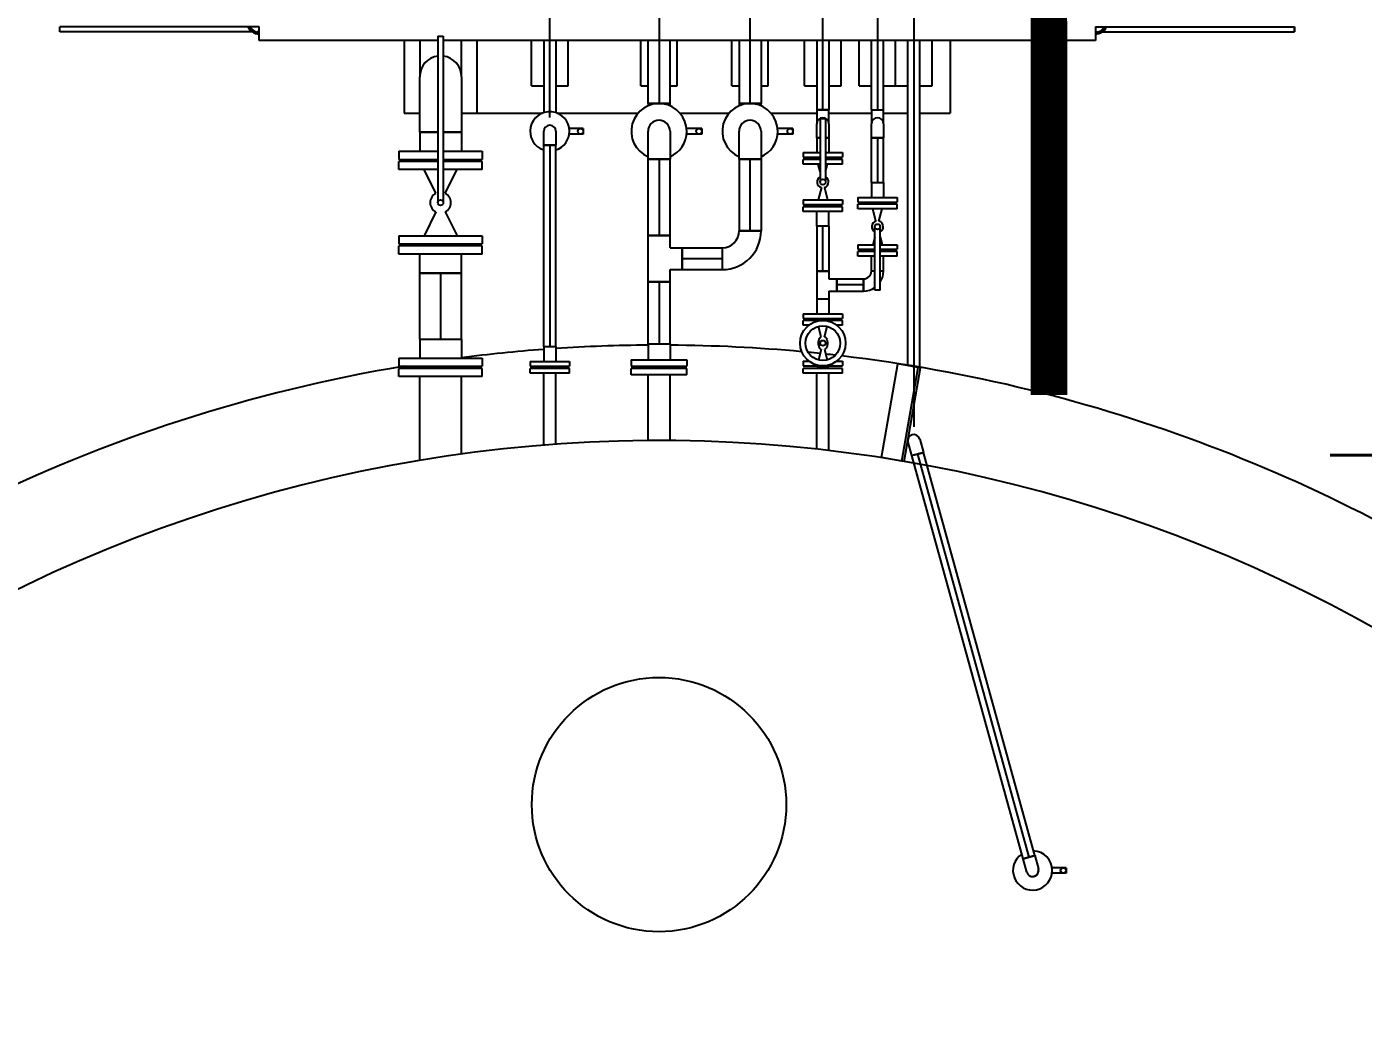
# Model space of a CAD drawing. Header units: inches. Extents: x 517790 to 538444, y 301815 to 302461.
# Drawn here: x 517834.051 to 517837.844, y 302301.577 to 302304.376 of the extents above; entities that cross this region are included whole.
import ezdxf
from ezdxf.enums import TextEntityAlignment as Align

# ---------------------------------------------------------------- set-up
doc = ezdxf.new("R2010")
doc.units = ezdxf.units.IN
doc.header["$MEASUREMENT"] = 0
for name, color, linetype in [('电气-接地设计-接地线', 3, '接地线'), ('硅胶总平面底图 工艺装置区', 253, 'Continuous'), ('硅胶总平面底图0804', 253, 'Continuous')]:
    doc.layers.add(name, color=color, linetype=linetype)
doc.styles.add('EESLTYPE', font='TXT.shx')
doc.styles.add('HZTXT', font='simplexs.shx', dxfattribs={"width": 0.7, "bigfont": 'hztxt.shx'})
doc.linetypes.add('接地线', pattern='A,500,["/",EESLTYPE,S=200,R=0,X=0,Y=-100],-200,60,-200', length=960)

msp = doc.modelspace()

# ---------------------------------------------------------------- linework, layer by layer
at = {"layer": '电气-接地设计-接地线', "color": 1, "linetype": '接地线', "ltscale": 0.005, "const_width": 0.1033}
msp.add_lwpolyline([(517836.9519, 302309.2702), (517836.9524, 302303.3303)], dxfattribs=at)
at = {"layer": '硅胶总平面底图 工艺装置区', "color": 9, "linetype": 'Continuous', "lineweight": -3}
for p, q in [((517835.5356, 302304.337), (517835.5356, 302304.4436)), ((517835.8456, 302304.4436), (517835.8456, 302304.337)), ((517836.1039, 302304.337), (517836.1039, 302304.4436)), ((517836.3106, 302304.337), (517836.3106, 302304.4436)), ((517836.4656, 302304.4436), (517836.4656, 302304.337)), ((517836.5689, 302304.4436), (517836.5689, 302304.337)), ((517834.1452, 302304.3608), (517834.1452, 302304.3757)), ((517834.1452, 302304.3608), (517834.1452, 302304.3757)), ((517834.7106, 302304.3757), (517834.1452, 302304.3757)), ((517834.6914, 302304.3608), (517834.1452, 302304.3608)), ((517834.7106, 302304.3608), (517834.7051, 302304.3608)), ((517834.7106, 302304.337), (517834.7106, 302304.3757)), ((517835.2178, 302304.3485), (517835.2256, 302304.3485)), ((517835.2178, 302304.3485), (517835.2178, 302303.8761)), ((517835.2256, 302304.3485), (517835.2333, 302304.3485)), ((517835.2333, 302304.3485), (517835.2333, 302303.8761)), ((517837.084, 302304.3757), (517837.084, 302304.337)), ((517837.084, 302304.3757), (517837.6494, 302304.3757)), ((517837.084, 302304.3608), (517837.0894, 302304.3608)), ((517837.1031, 302304.3608), (517837.6494, 302304.3608)), ((517837.6494, 302304.3757), (517837.6494, 302304.3608)), ((517837.6494, 302304.3608), (517837.6494, 302304.3757)), ((517835.2178, 302304.337), (517834.7106, 302304.337)), ((517835.1223, 302304.337), (517835.1223, 302304.1304)), ((517835.1665, 302304.337), (517835.1665, 302304.2337)), ((517837.084, 302304.337), (517835.2333, 302304.337)), ((517835.2847, 302304.2337), (517835.2847, 302304.337)), ((517835.3289, 302304.337), (517835.3289, 302304.1304)), ((517835.4839, 302304.2079), (517835.4839, 302304.337)), ((517835.5183, 302304.337), (517835.5183, 302304.1317)), ((517835.5356, 302304.1345), (517835.5356, 302304.337)), ((517835.5528, 302304.337), (517835.5528, 302304.1317)), ((517835.5873, 302304.2079), (517835.5873, 302304.337)), ((517835.7939, 302304.2079), (517835.7939, 302304.337)), ((517835.8144, 302304.1574), (517835.8144, 302304.337)), ((517835.8456, 302304.337), (517835.8456, 302304.1574)), ((517835.8768, 302304.1574), (517835.8768, 302304.337)), ((517835.8973, 302304.2079), (517835.8973, 302304.337)), ((517836.0523, 302304.2079), (517836.0523, 302304.337)), ((517836.0728, 302304.337), (517836.0728, 302304.1574)), ((517836.1039, 302304.1574), (517836.1039, 302304.337)), ((517836.1351, 302304.337), (517836.1351, 302304.1574)), ((517836.1556, 302304.2079), (517836.1556, 302304.337)), ((517836.2589, 302304.2079), (517836.2589, 302304.337)), ((517836.2933, 302304.337), (517836.2933, 302304.1393)), ((517836.3106, 302304.1393), (517836.3106, 302304.337)), ((517836.3278, 302304.337), (517836.3278, 302304.1393)), ((517836.3622, 302304.2079), (517836.3622, 302304.337)), ((517836.4139, 302304.2079), (517836.4139, 302304.337)), ((517836.4483, 302304.1393), (517836.4483, 302304.337)), ((517836.4656, 302304.337), (517836.4656, 302304.1393)), ((517836.4828, 302304.1393), (517836.4828, 302304.337)), ((517836.5172, 302304.2079), (517836.5172, 302304.337)), ((517836.5172, 302304.2079), (517836.5172, 302304.337)), ((517836.5517, 302303.4147), (517836.5517, 302304.337)), ((517836.5689, 302304.337), (517836.5689, 302303.4118)), ((517836.5862, 302303.4089), (517836.5862, 302304.337)), ((517836.6206, 302304.2079), (517836.6206, 302304.337)), ((517836.6722, 302304.337), (517836.6722, 302304.1304)), ((517836.6722, 302304.337), (517836.6722, 302304.1304)), ((517835.1665, 302304.0762), (517835.1665, 302304.2337)), ((517835.2847, 302304.2337), (517835.2847, 302304.0762)), ((517835.4839, 302304.2079), (517835.5183, 302304.2079)), ((517835.5528, 302304.2079), (517835.5873, 302304.2079)), ((517835.7939, 302304.2079), (517835.8144, 302304.2079)), ((517835.8768, 302304.2079), (517835.8973, 302304.2079)), ((517836.0523, 302304.2079), (517836.0728, 302304.2079)), ((517836.1351, 302304.2079), (517836.1556, 302304.2079)), ((517836.2589, 302304.2079), (517836.2933, 302304.2079)), ((517836.3278, 302304.2079), (517836.3622, 302304.2079)), ((517836.4139, 302304.2079), (517836.4483, 302304.2079)), ((517836.4828, 302304.2079), (517836.5172, 302304.2079)), ((517836.5172, 302304.2079), (517836.5517, 302304.2079)), ((517836.5862, 302304.2079), (517836.6206, 302304.2079)), ((517835.8144, 302304.1574), (517835.8768, 302304.1574)), ((517835.8456, 302304.1574), (517835.8144, 302304.1574)), ((517835.8144, 302304.1574), (517835.8144, 302304.151)), ((517835.8768, 302304.1574), (517835.8456, 302304.1574)), ((517835.8768, 302304.151), (517835.8768, 302304.1574)), ((517836.0728, 302304.1574), (517836.1039, 302304.1574)), ((517836.0728, 302304.1574), (517836.0728, 302304.151)), ((517836.1351, 302304.1574), (517836.0728, 302304.1574)), ((517836.1039, 302304.1574), (517836.1351, 302304.1574)), ((517836.1351, 302304.151), (517836.1351, 302304.1574)), ((517835.1223, 302304.1304), (517835.1665, 302304.1304)), ((517835.2847, 302304.1304), (517835.3289, 302304.1304)), ((517835.3289, 302304.1304), (517835.5146, 302304.1304)), ((517835.3289, 302304.1304), (517835.5146, 302304.1304)), ((517835.5356, 302304.1181), (517835.5356, 302304.1345)), ((517835.5566, 302304.1304), (517835.7862, 302304.1304)), ((517835.5566, 302304.1304), (517835.7862, 302304.1304)), ((517835.905, 302304.1304), (517836.0445, 302304.1304)), ((517835.905, 302304.1304), (517836.0445, 302304.1304)), ((517836.1633, 302304.1304), (517836.2933, 302304.1304)), ((517836.1633, 302304.1304), (517836.2933, 302304.1304)), ((517836.3106, 302304.1393), (517836.2933, 302304.1393)), ((517836.2933, 302304.1393), (517836.3106, 302304.1393)), ((517836.2933, 302304.1393), (517836.2933, 302304.1)), ((517836.3278, 302304.1393), (517836.3106, 302304.1393)), ((517836.3106, 302304.1393), (517836.3278, 302304.1393)), ((517836.3278, 302304.1), (517836.3278, 302304.1393)), ((517836.3278, 302304.1304), (517836.4483, 302304.1304)), ((517836.3278, 302304.1304), (517836.4483, 302304.1304)), ((517836.4483, 302304.1393), (517836.4656, 302304.1393)), ((517836.4483, 302304.1393), (517836.4483, 302304.1)), ((517836.4483, 302304.1393), (517836.4656, 302304.1393)), ((517836.4656, 302304.1393), (517836.4828, 302304.1393)), ((517836.4656, 302304.1393), (517836.4828, 302304.1393)), ((517836.4828, 302304.1), (517836.4828, 302304.1393)), ((517836.4828, 302304.1304), (517836.5517, 302304.1304)), ((517836.4828, 302304.1304), (517836.5517, 302304.1304)), ((517836.5862, 302304.1304), (517836.6722, 302304.1304)), ((517836.5862, 302304.1304), (517836.6722, 302304.1304)), ((517835.6307, 302304.0864), (517835.5908, 302304.0864)), ((517835.6307, 302304.0864), (517835.6307, 302304.0787)), ((517835.967, 302304.0864), (517835.9239, 302304.0864)), ((517835.967, 302304.0864), (517835.967, 302304.0787)), ((517836.2253, 302304.0864), (517836.1823, 302304.0864)), ((517836.2253, 302304.0864), (517836.2253, 302304.0787)), ((517836.2933, 302304.0606), (517836.2933, 302304.1)), ((517836.3028, 302304.1152), (517836.3106, 302304.1152)), ((517836.3028, 302304.1152), (517836.3028, 302303.9348)), ((517836.3106, 302304.1152), (517836.3183, 302304.1152)), ((517836.3183, 302304.1152), (517836.3183, 302303.9348)), ((517836.3278, 302304.1), (517836.3278, 302304.0606)), ((517836.4483, 302304.0606), (517836.4483, 302304.1)), ((517836.4828, 302304.1), (517836.4828, 302304.0606)), ((517835.1665, 302304.0762), (517835.2178, 302304.0762)), ((517835.1665, 302304.0762), (517835.1665, 302304.0221)), ((517835.2178, 302304.0762), (517835.1665, 302304.0762)), ((517835.2333, 302304.0762), (517835.2847, 302304.0762)), ((517835.2847, 302304.0762), (517835.2333, 302304.0762)), ((517835.2847, 302304.0762), (517835.2847, 302304.0221)), ((517835.5183, 302304.0393), (517835.5183, 302304.0787)), ((517835.5528, 302304.0787), (517835.5528, 302304.0393)), ((517835.6307, 302304.0709), (517835.5908, 302304.0709)), ((517835.6307, 302304.0787), (517835.6307, 302304.0709)), ((517835.8144, 302304), (517835.8144, 302304.0787)), ((517835.8768, 302304.0787), (517835.8768, 302304)), ((517835.967, 302304.0709), (517835.9239, 302304.0709)), ((517835.967, 302304.0787), (517835.967, 302304.0709)), ((517836.0728, 302304), (517836.0728, 302304.0787)), ((517836.1351, 302304.0787), (517836.1351, 302304)), ((517836.2253, 302304.0709), (517836.1823, 302304.0709)), ((517836.2253, 302304.0787), (517836.2253, 302304.0709)), ((517836.2933, 302304.0606), (517836.3028, 302304.0606)), ((517836.2933, 302304.0606), (517836.2933, 302304.0182)), ((517836.3028, 302304.0606), (517836.2933, 302304.0606)), ((517836.3183, 302304.0606), (517836.3278, 302304.0606)), ((517836.3278, 302304.0606), (517836.3183, 302304.0606)), ((517836.3278, 302304.0606), (517836.3278, 302304.0182)), ((517836.4828, 302304.0606), (517836.4483, 302304.0606)), ((517836.4483, 302304.0606), (517836.4656, 302304.0606)), ((517836.4483, 302303.9336), (517836.4483, 302304.0606)), ((517836.4656, 302304.0606), (517836.4656, 302303.9336)), ((517836.4656, 302304.0606), (517836.4828, 302304.0606)), ((517836.4828, 302303.9336), (517836.4828, 302304.0606)), ((517835.1075, 302304.0221), (517835.2178, 302304.0221)), ((517835.1075, 302304.0221), (517835.1075, 302303.9991)), ((517835.2333, 302304.0221), (517835.3437, 302304.0221)), ((517835.3437, 302304.0221), (517835.3437, 302303.9991)), ((517835.5528, 302304.0393), (517835.5183, 302304.0393)), ((517835.5183, 302304.0393), (517835.5528, 302304.0393)), ((517835.5183, 302303.4673), (517835.5183, 302304.0393)), ((517835.5356, 302304.0393), (517835.5356, 302303.4673)), ((517835.5528, 302303.4673), (517835.5528, 302304.0393)), ((517836.2548, 302304.0182), (517836.3028, 302304.0182)), ((517836.2548, 302304.0182), (517836.2548, 302304.005)), ((517836.2548, 302304.005), (517836.3028, 302304.005)), ((517836.3183, 302304.0182), (517836.3664, 302304.0182)), ((517836.3183, 302304.005), (517836.3664, 302304.005)), ((517836.3664, 302304.0182), (517836.3664, 302304.005)), ((517835.1075, 302303.9991), (517835.2178, 302303.9991)), ((517835.2178, 302303.9929), (517835.1075, 302303.9929)), ((517835.1075, 302303.9699), (517835.1075, 302303.9929)), ((517835.2178, 302303.9699), (517835.1075, 302303.9699)), ((517835.2178, 302303.9945), (517835.1665, 302303.9945)), ((517835.1673, 302303.9929), (517835.1665, 302303.9945)), ((517835.2124, 302303.9026), (517835.1788, 302303.9699)), ((517835.2333, 302303.9991), (517835.3437, 302303.9991)), ((517835.2847, 302303.9945), (517835.2333, 302303.9945)), ((517835.3437, 302303.9929), (517835.2333, 302303.9929)), ((517835.3437, 302303.9699), (517835.2333, 302303.9699)), ((517835.2388, 302303.9026), (517835.2724, 302303.9699)), ((517835.2839, 302303.9929), (517835.2847, 302303.9945)), ((517835.3437, 302303.9699), (517835.3437, 302303.9929)), ((517835.8144, 302304), (517835.8768, 302304)), ((517835.8144, 302303.7827), (517835.8144, 302304)), ((517835.8768, 302304), (517835.8144, 302304)), ((517835.8456, 302304), (517835.8456, 302303.7827)), ((517835.8768, 302303.7827), (517835.8768, 302304)), ((517836.1351, 302304), (517836.0728, 302304)), ((517836.0728, 302304), (517836.0728, 302303.7958)), ((517836.0728, 302304), (517836.1351, 302304)), ((517836.1039, 302303.7958), (517836.1039, 302304)), ((517836.1351, 302304), (517836.1351, 302303.7958)), ((517836.3028, 302303.9988), (517836.2548, 302303.9988)), ((517836.2548, 302303.9856), (517836.2548, 302303.9988)), ((517836.3028, 302303.9856), (517836.2548, 302303.9856)), ((517836.3028, 302304.0004), (517836.2933, 302304.0004)), ((517836.2937, 302303.9988), (517836.2933, 302304.0004)), ((517836.3028, 302303.9642), (517836.2972, 302303.9856)), ((517836.3278, 302304.0004), (517836.3183, 302304.0004)), ((517836.3664, 302303.9988), (517836.3183, 302303.9988)), ((517836.3664, 302303.9856), (517836.3183, 302303.9856)), ((517836.3183, 302303.9642), (517836.324, 302303.9856)), ((517836.3274, 302303.9988), (517836.3278, 302304.0004)), ((517836.3664, 302303.9856), (517836.3664, 302303.9988)), ((517836.4483, 302303.9336), (517836.4656, 302303.9336)), ((517836.4483, 302303.9336), (517836.4483, 302303.8911)), ((517836.4483, 302303.9336), (517836.4656, 302303.9336)), ((517836.4656, 302303.9336), (517836.4828, 302303.9336)), ((517836.4656, 302303.9336), (517836.4828, 302303.9336)), ((517836.4828, 302303.9336), (517836.4828, 302303.8911)), ((517836.3064, 302303.9189), (517836.2972, 302303.8839)), ((517836.3148, 302303.9189), (517836.324, 302303.8839)), ((517836.4098, 302303.8911), (517836.4656, 302303.8911)), ((517836.4098, 302303.8911), (517836.4098, 302303.8779)), ((517836.4656, 302303.8911), (517836.5214, 302303.8911)), ((517836.5214, 302303.8911), (517836.5214, 302303.8779)), ((517836.2548, 302303.8839), (517836.3106, 302303.8839)), ((517836.2548, 302303.8839), (517836.2548, 302303.8707)), ((517836.2548, 302303.8707), (517836.3106, 302303.8707)), ((517836.3106, 302303.8645), (517836.2548, 302303.8645)), ((517836.2548, 302303.8514), (517836.2548, 302303.8645)), ((517836.3106, 302303.8514), (517836.2548, 302303.8514)), ((517836.2937, 302303.8707), (517836.2933, 302303.8691)), ((517836.2933, 302303.8691), (517836.3278, 302303.8691)), ((517836.2933, 302303.8089), (517836.2933, 302303.8514)), ((517836.3106, 302303.8839), (517836.3664, 302303.8839)), ((517836.3106, 302303.8707), (517836.3664, 302303.8707)), ((517836.3664, 302303.8645), (517836.3106, 302303.8645)), ((517836.3664, 302303.8514), (517836.3106, 302303.8514)), ((517836.3274, 302303.8707), (517836.3278, 302303.8691)), ((517836.3278, 302303.8089), (517836.3278, 302303.8514)), ((517836.3664, 302303.8839), (517836.3664, 302303.8707)), ((517836.3664, 302303.8514), (517836.3664, 302303.8645)), ((517836.4098, 302303.8779), (517836.4656, 302303.8779)), ((517836.4656, 302303.8717), (517836.4098, 302303.8717)), ((517836.4098, 302303.8586), (517836.4098, 302303.8717)), ((517836.4656, 302303.8586), (517836.4098, 302303.8586)), ((517836.4828, 302303.8733), (517836.4483, 302303.8733)), ((517836.4487, 302303.8717), (517836.4483, 302303.8733)), ((517836.4614, 302303.8236), (517836.4522, 302303.8586)), ((517836.4656, 302303.8779), (517836.5214, 302303.8779)), ((517836.5214, 302303.8717), (517836.4656, 302303.8717)), ((517836.5214, 302303.8586), (517836.4656, 302303.8586)), ((517836.4698, 302303.8236), (517836.479, 302303.8586)), ((517836.4824, 302303.8717), (517836.4828, 302303.8733)), ((517836.5214, 302303.8586), (517836.5214, 302303.8717)), ((517835.2124, 302303.8496), (517835.1788, 302303.7823)), ((517835.2388, 302303.8496), (517835.2724, 302303.7823)), ((517835.1075, 302303.7823), (517835.2256, 302303.7823)), ((517835.1075, 302303.7823), (517835.1075, 302303.7593)), ((517835.2256, 302303.7823), (517835.3437, 302303.7823)), ((517835.3437, 302303.7823), (517835.3437, 302303.7593)), ((517835.8144, 302303.7827), (517835.8768, 302303.7827)), ((517835.8768, 302303.7826), (517835.8144, 302303.7826)), ((517835.8144, 302303.6514), (517835.8144, 302303.7826)), ((517835.8768, 302303.7482), (517835.8768, 302303.7826)), ((517836.0728, 302303.7958), (517836.1351, 302303.7958)), ((517836.1351, 302303.7958), (517836.0728, 302303.7958)), ((517836.3106, 302303.8089), (517836.2933, 302303.8089)), ((517836.3106, 302303.8089), (517836.2933, 302303.8089)), ((517836.2933, 302303.8089), (517836.2933, 302303.6818)), ((517836.3278, 302303.8089), (517836.3106, 302303.8089)), ((517836.3106, 302303.6818), (517836.3106, 302303.8089)), ((517836.3278, 302303.8089), (517836.3106, 302303.8089)), ((517836.3278, 302303.8089), (517836.3278, 302303.6818)), ((517836.4578, 302303.7782), (517836.4522, 302303.7568)), ((517836.4578, 302303.6273), (517836.4578, 302303.8077)), ((517836.4733, 302303.6273), (517836.4733, 302303.8077)), ((517836.4733, 302303.7782), (517836.479, 302303.7568)), ((517835.1075, 302303.7593), (517835.2256, 302303.7593)), ((517835.2256, 302303.7531), (517835.1075, 302303.7531)), ((517835.1075, 302303.7301), (517835.1075, 302303.7531)), ((517835.1673, 302303.7593), (517835.1665, 302303.7577)), ((517835.1665, 302303.7577), (517835.2256, 302303.7577)), ((517835.2256, 302303.7593), (517835.3437, 302303.7593)), ((517835.2256, 302303.7577), (517835.2847, 302303.7577)), ((517835.3437, 302303.7531), (517835.2256, 302303.7531)), ((517835.2839, 302303.7593), (517835.2847, 302303.7577)), ((517835.3437, 302303.7301), (517835.3437, 302303.7531)), ((517835.8768, 302303.7482), (517835.9112, 302303.7482)), ((517835.9112, 302303.6859), (517835.9112, 302303.7482)), ((517835.9112, 302303.7482), (517835.9112, 302303.6859)), ((517835.9112, 302303.7482), (517836.0252, 302303.7482)), ((517836.0252, 302303.7482), (517836.0252, 302303.6859)), ((517836.0252, 302303.7482), (517836.0252, 302303.6859)), ((517836.4098, 302303.7568), (517836.4578, 302303.7568)), ((517836.4098, 302303.7568), (517836.4098, 302303.7437)), ((517836.4098, 302303.7437), (517836.4578, 302303.7437)), ((517836.4487, 302303.7437), (517836.4483, 302303.7421)), ((517836.4483, 302303.7421), (517836.4578, 302303.7421)), ((517836.4733, 302303.7568), (517836.5214, 302303.7568)), ((517836.4733, 302303.7437), (517836.5214, 302303.7437)), ((517836.4733, 302303.7421), (517836.4828, 302303.7421)), ((517836.4824, 302303.7437), (517836.4828, 302303.7421)), ((517836.5214, 302303.7568), (517836.5214, 302303.7437)), ((517835.2256, 302303.7301), (517835.1075, 302303.7301)), ((517835.1665, 302303.676), (517835.1665, 302303.7301)), ((517835.3437, 302303.7301), (517835.2256, 302303.7301)), ((517835.2847, 302303.676), (517835.2847, 302303.7301)), ((517836.0252, 302303.717), (517835.9112, 302303.717)), ((517836.4578, 302303.7375), (517836.4098, 302303.7375)), ((517836.4098, 302303.7243), (517836.4098, 302303.7375)), ((517836.4578, 302303.7243), (517836.4098, 302303.7243)), ((517836.4483, 302303.6818), (517836.4483, 302303.7243)), ((517836.5214, 302303.7375), (517836.4733, 302303.7375)), ((517836.5214, 302303.7243), (517836.4733, 302303.7243)), ((517836.4828, 302303.6818), (517836.4828, 302303.7243)), ((517836.5214, 302303.7243), (517836.5214, 302303.7375)), ((517835.2256, 302303.676), (517835.1665, 302303.676)), ((517835.1665, 302303.676), (517835.2847, 302303.676)), ((517835.1665, 302303.4888), (517835.1665, 302303.676)), ((517835.2847, 302303.676), (517835.2256, 302303.676)), ((517835.2256, 302303.676), (517835.2256, 302303.4888)), ((517835.2847, 302303.4888), (517835.2847, 302303.676)), ((517835.8768, 302303.6514), (517835.8768, 302303.6859)), ((517835.8768, 302303.6859), (517835.9112, 302303.6859)), ((517835.9112, 302303.6859), (517836.0252, 302303.6859)), ((517836.2933, 302303.6818), (517836.3278, 302303.6818)), ((517836.2933, 302303.6818), (517836.2933, 302303.6031)), ((517836.3106, 302303.6818), (517836.2933, 302303.6818)), ((517836.3278, 302303.6818), (517836.3106, 302303.6818)), ((517836.3278, 302303.6818), (517836.3278, 302303.6597)), ((517836.4578, 302303.6818), (517836.4483, 302303.6818)), ((517836.4578, 302303.6818), (517836.4483, 302303.6818)), ((517836.4828, 302303.6818), (517836.4733, 302303.6818)), ((517836.4828, 302303.6818), (517836.4733, 302303.6818)), ((517835.8144, 302303.6514), (517835.8768, 302303.6514)), ((517835.8144, 302303.4757), (517835.8144, 302303.6514)), ((517835.8768, 302303.6514), (517835.8144, 302303.6514)), ((517835.8456, 302303.6514), (517835.8456, 302303.4757)), ((517835.8768, 302303.4757), (517835.8768, 302303.6514)), ((517836.3278, 302303.6597), (517836.3499, 302303.6597)), ((517836.3278, 302303.6252), (517836.3278, 302303.6031)), ((517836.3278, 302303.6252), (517836.3499, 302303.6252)), ((517836.3499, 302303.6425), (517836.3499, 302303.6597)), ((517836.3499, 302303.6252), (517836.3499, 302303.6425)), ((517836.35, 302303.6597), (517836.35, 302303.6252)), ((517836.35, 302303.6597), (517836.4262, 302303.6597)), ((517836.4262, 302303.6425), (517836.35, 302303.6425)), ((517836.35, 302303.6252), (517836.4262, 302303.6252)), ((517836.4262, 302303.6252), (517836.4262, 302303.6597)), ((517836.4262, 302303.6597), (517836.4262, 302303.6252)), ((517836.4656, 302303.6273), (517836.4578, 302303.6273)), ((517836.4733, 302303.6273), (517836.4656, 302303.6273)), ((517836.2933, 302303.6031), (517836.3278, 302303.6031)), ((517836.2933, 302303.6031), (517836.3106, 302303.6031)), ((517836.2933, 302303.6031), (517836.2933, 302303.5607)), ((517836.3106, 302303.6031), (517836.3278, 302303.6031)), ((517836.3278, 302303.6031), (517836.3278, 302303.5607)), ((517836.2548, 302303.5607), (517836.3106, 302303.5607)), ((517836.2548, 302303.5607), (517836.2548, 302303.5475)), ((517836.3106, 302303.5607), (517836.3664, 302303.5607)), ((517836.3664, 302303.5607), (517836.3664, 302303.5475)), ((517836.2548, 302303.5475), (517836.3106, 302303.5475)), ((517836.3022, 302303.5413), (517836.2548, 302303.5413)), ((517836.2548, 302303.5281), (517836.2548, 302303.5413)), ((517836.2708, 302303.5281), (517836.2548, 302303.5281)), ((517836.3106, 302303.5429), (517836.2933, 302303.5429)), ((517836.2937, 302303.5413), (517836.2933, 302303.5429)), ((517836.3058, 302303.4956), (517836.2981, 302303.5247)), ((517836.3106, 302303.5475), (517836.3664, 302303.5475)), ((517836.3278, 302303.5429), (517836.3106, 302303.5429)), ((517836.3154, 302303.4956), (517836.3231, 302303.5247)), ((517836.3664, 302303.5413), (517836.3189, 302303.5413)), ((517836.3274, 302303.5413), (517836.3278, 302303.5429)), ((517836.3664, 302303.5281), (517836.3504, 302303.5281)), ((517836.3664, 302303.5281), (517836.3664, 302303.5413)), ((517835.1665, 302303.4888), (517835.2256, 302303.4888)), ((517835.1665, 302303.4888), (517835.1665, 302303.4347)), ((517835.1665, 302303.4888), (517835.2847, 302303.4888)), ((517835.2256, 302303.4888), (517835.2847, 302303.4888)), ((517835.2847, 302303.4888), (517835.2847, 302303.4347)), ((517835.8144, 302303.4757), (517835.8768, 302303.4757)), ((517835.8144, 302303.4757), (517835.8456, 302303.4757)), ((517835.8144, 302303.4757), (517835.8144, 302303.4297)), ((517835.8456, 302303.4757), (517835.8768, 302303.4757)), ((517835.8768, 302303.4757), (517835.8768, 302303.4297)), ((517835.1075, 302303.4347), (517835.2256, 302303.4347)), ((517835.1075, 302303.4347), (517835.1075, 302303.4116)), ((517835.2256, 302303.4347), (517835.3437, 302303.4347)), ((517835.3437, 302303.4347), (517835.3437, 302303.4116)), ((517835.5183, 302303.4673), (517835.5356, 302303.4673)), ((517835.5183, 302303.4673), (517835.5183, 302303.4248)), ((517835.5183, 302303.4673), (517835.5528, 302303.4673)), ((517835.5356, 302303.4673), (517835.5528, 302303.4673)), ((517835.5528, 302303.4673), (517835.5528, 302303.4248)), ((517836.3058, 302303.4589), (517836.2981, 302303.4298)), ((517836.3154, 302303.4589), (517836.3231, 302303.4298)), ((517835.1075, 302303.4116), (517835.2256, 302303.4116)), ((517835.2256, 302303.4055), (517835.1075, 302303.4055)), ((517835.1075, 302303.3824), (517835.1075, 302303.4055)), ((517835.2256, 302303.4116), (517835.3437, 302303.4116)), ((517835.3437, 302303.4055), (517835.2256, 302303.4055)), ((517835.3437, 302303.3824), (517835.3437, 302303.4055)), ((517835.4798, 302303.4248), (517835.5356, 302303.4248)), ((517835.4798, 302303.4248), (517835.4798, 302303.4116)), ((517835.4798, 302303.4116), (517835.5356, 302303.4116)), ((517835.5914, 302303.4055), (517835.4798, 302303.4055)), ((517835.4798, 302303.3923), (517835.4798, 302303.4055)), ((517835.5356, 302303.4248), (517835.5914, 302303.4248)), ((517835.5356, 302303.4116), (517835.5914, 302303.4116)), ((517835.5914, 302303.4248), (517835.5914, 302303.4116)), ((517835.5914, 302303.3923), (517835.5914, 302303.4055)), ((517835.7669, 302303.4297), (517835.8456, 302303.4297)), ((517835.7669, 302303.4297), (517835.7669, 302303.4116)), ((517835.7669, 302303.4116), (517835.8456, 302303.4116)), ((517835.9243, 302303.4055), (517835.7669, 302303.4055)), ((517835.7669, 302303.3874), (517835.7669, 302303.4055)), ((517835.8456, 302303.4297), (517835.9243, 302303.4297)), ((517835.8456, 302303.4055), (517835.8456, 302303.4116)), ((517835.8456, 302303.4116), (517835.9243, 302303.4116)), ((517835.9243, 302303.4297), (517835.9243, 302303.4116)), ((517835.9243, 302303.3874), (517835.9243, 302303.4055)), ((517836.2548, 302303.4264), (517836.2708, 302303.4264)), ((517836.2548, 302303.4264), (517836.2548, 302303.4132)), ((517836.2548, 302303.4132), (517836.3022, 302303.4132)), ((517836.3106, 302303.4055), (517836.2548, 302303.4055)), ((517836.2548, 302303.3923), (517836.2548, 302303.4055)), ((517836.2937, 302303.4132), (517836.2933, 302303.4116)), ((517836.2933, 302303.4116), (517836.3278, 302303.4116)), ((517836.3664, 302303.4055), (517836.3106, 302303.4055)), ((517836.3189, 302303.4132), (517836.3664, 302303.4132)), ((517836.3274, 302303.4132), (517836.3278, 302303.4116)), ((517836.3504, 302303.4264), (517836.3664, 302303.4264)), ((517836.3664, 302303.4264), (517836.3664, 302303.4132)), ((517836.3664, 302303.3923), (517836.3664, 302303.4055)), ((517836.477, 302303.1527), (517836.5234, 302303.4181)), ((517836.5814, 302303.408), (517836.5234, 302303.4181)), ((517836.535, 302303.1425), (517836.5814, 302303.408)), ((517836.5411, 302303.1415), (517836.5875, 302303.4069)), ((517836.5689, 302303.4118), (517836.5689, 302303.2397)), ((517836.5875, 302303.4069), (517836.5814, 302303.408)), ((517835.2256, 302303.3824), (517835.1075, 302303.3824)), ((517835.1665, 302303.1442), (517835.1665, 302303.3824)), ((517835.3437, 302303.3824), (517835.2256, 302303.3824)), ((517835.2847, 302303.1621), (517835.2847, 302303.3824)), ((517835.5914, 302303.3923), (517835.4798, 302303.3923)), ((517835.5183, 302303.1874), (517835.5183, 302303.3923)), ((517835.5528, 302303.19), (517835.5528, 302303.3923)), ((517835.9243, 302303.3874), (517835.7669, 302303.3874)), ((517835.8144, 302303.2003), (517835.8144, 302303.3874)), ((517835.8768, 302303.2003), (517835.8768, 302303.3874)), ((517836.3106, 302303.3923), (517836.2548, 302303.3923)), ((517836.2933, 302303.1761), (517836.2933, 302303.3923)), ((517836.3664, 302303.3923), (517836.3106, 302303.3923)), ((517836.3278, 302303.1721), (517836.3278, 302303.3923)), ((517836.5628, 302303.1578), (517836.5523, 302303.1958)), ((517836.5855, 302303.205), (517836.596, 302303.167)), ((517836.535, 302303.1425), (517836.477, 302303.1527)), ((517836.5411, 302303.1415), (517836.535, 302303.1425)), ((517836.596, 302303.167), (517836.5628, 302303.1578)), ((517836.5628, 302303.1578), (517836.5794, 302303.1624)), ((517836.8787, 302302.0135), (517836.5628, 302303.1578)), ((517836.5794, 302303.1624), (517836.596, 302303.167)), ((517836.5794, 302303.1624), (517836.8954, 302302.0181)), ((517836.912, 302302.0226), (517836.596, 302303.167)), ((517836.912, 302302.0226), (517836.8787, 302302.0135)), ((517836.8787, 302302.0135), (517836.8954, 302302.0181)), ((517836.8892, 302301.9755), (517836.8787, 302302.0135)), ((517836.8954, 302302.0181), (517836.912, 302302.0226)), ((517836.912, 302302.0226), (517836.9225, 302301.9847)), ((517837.001, 302301.9879), (517836.9611, 302301.9879)), ((517837.001, 302301.9724), (517836.9611, 302301.9724)), ((517837.001, 302301.9879), (517837.001, 302301.9801)), ((517837.001, 302301.9801), (517837.001, 302301.9724))]:
    msp.add_line(p, q, dxfattribs=at)
for centre, radius in [((517835.623, 302304.0787), 0.00775), ((517835.9592, 302304.0787), 0.00775), ((517836.2176, 302304.0787), 0.00775), ((517836.3106, 302303.9348), 0.00775), ((517835.2256, 302303.8761), 0.00775), ((517836.4656, 302303.8077), 0.00775), ((517836.3106, 302303.4773), 0.0646), ((517836.3106, 302303.4773), 0.0491), ((517836.3106, 302303.4773), 0.00775), ((517835.8456, 302302.1671), 0.3609), ((517836.9932, 302301.9801), 0.00775)]:
    msp.add_circle(centre, radius, dxfattribs=at)
for centre, radius, start, end in [((517834.7106, 302304.3903), 0.0351, 204.6361, 270), ((517834.7106, 302304.3903), 0.03, 209.2568, 270), ((517837.084, 302304.3903), 0.0351, 270, 335.3639), ((517837.084, 302304.3903), 0.03, 270, 330.7432), ((517835.2256, 302304.2337), 0.0591, 97.5409, 180), ((517835.2256, 302304.2337), 0.0591, 97.5409, 180), ((517835.2256, 302304.2337), 0.0591, 0, 82.4591), ((517835.2256, 302304.2337), 0.0591, 0, 82.4591), ((517835.8456, 302304.0787), 0.0787, 0, 246.682), ((517836.1039, 302304.0787), 0.0787, 0, 246.682), ((517835.5356, 302304.0787), 0.0558, 0, 251.9762), ((517836.3106, 302304.1), 0.0173, 0, 180), ((517836.3106, 302304.1), 0.0173, 0, 180), ((517836.4656, 302304.1), 0.0173, 0, 180), ((517836.4656, 302304.1), 0.0173, 0, 180), ((517835.5356, 302304.0787), 0.0173, 0, 180), ((517835.5356, 302304.0787), 0.0173, 0, 180), ((517835.8456, 302304.0787), 0.0312, 0, 180), ((517835.8456, 302304.0787), 0.0312, 0, 180), ((517836.1039, 302304.0787), 0.0312, 0, 180), ((517836.1039, 302304.0787), 0.0312, 0, 180), ((517835.5356, 302304.0787), 0.0558, 288.0238, 0), ((517835.8456, 302304.0787), 0.0787, 293.318, 0), ((517836.1039, 302304.0787), 0.0787, 293.318, 0), ((517836.3106, 302303.9348), 0.0164, 118.1929, 255.2649), ((517836.3106, 302303.9348), 0.0164, 284.7351, 0), ((517836.3106, 302303.9348), 0.0164, 0, 61.8071), ((517835.2256, 302303.8761), 0.0296, 116.5142, 243.4858), ((517835.2256, 302303.8761), 0.0296, 0, 63.4858), ((517835.2256, 302303.8761), 0.0296, 296.5142, 0), ((517836.4656, 302303.8077), 0.0164, 104.7351, 241.8071), ((517836.4656, 302303.8077), 0.0164, 0, 75.2649), ((517836.0252, 302303.7958), 0.1099, 270, 0), ((517836.0252, 302303.7958), 0.0476, 270, 0), ((517836.4656, 302303.8077), 0.0164, 298.1929, 0), ((517836.4262, 302303.6818), 0.0221, 270, 0), ((517836.4262, 302303.6818), 0.0566, 326.316, 0), ((517836.4262, 302303.6818), 0.0566, 270, 303.9445), ((517835.8456, 302299.0671), 4.4045, 94.261, 97.3168), ((517835.8456, 302299.0671), 4.4045, 90.4054, 93.8109), ((517835.8456, 302299.0671), 4.4045, 84.7221, 89.5946), ((517835.8456, 302299.0671), 4.4045, 84.0411, 84.484), ((517835.8456, 302299.0671), 4.4045, 83.4783, 83.8328), ((517835.8456, 302299.0671), 4.4045, 55.2003, 83.2402), ((517835.8456, 302299.0671), 4.4045, 99.4667, 133.3896), ((517836.5689, 302303.2004), 0.0173, 15.4352, 195.4352), ((517836.5689, 302303.2004), 0.0173, 15.4352, 195.4352), ((517835.8456, 302299.0671), 4.1333, 35.2865, 180), ((517835.8456, 302299.0671), 4.4045, 136.6104, 269.1907), ((517836.9058, 302301.9801), 0.0558, 0, 87.4114), ((517836.9058, 302301.9801), 0.0558, 123.459, 0), ((517836.9058, 302301.9801), 0.0173, 195.4352, 15.4352), ((517836.9058, 302301.9801), 0.0173, 195.4352, 0), ((517836.9058, 302301.9801), 0.0173, 0, 15.4352)]:
    msp.add_arc(centre, radius, start, end, dxfattribs=at)
for points in [[(517836.3058, 302303.4956), (517836.3055, 302303.4954), (517836.3053, 302303.4953), (517836.305, 302303.4951), (517836.304, 302303.4943), (517836.303, 302303.4934), (517836.3021, 302303.4923), (517836.301, 302303.4909), (517836.3001, 302303.4893), (517836.2994, 302303.4875), (517836.2984, 302303.4852), (517836.2978, 302303.4826), (517836.2976, 302303.48), (517836.2973, 302303.4769), (517836.2975, 302303.4737), (517836.2982, 302303.4708), (517836.2988, 302303.468), (517836.2999, 302303.4654), (517836.3013, 302303.4633), (517836.3024, 302303.4617), (517836.3037, 302303.4604), (517836.305, 302303.4594), (517836.3053, 302303.4593), (517836.3055, 302303.4591), (517836.3058, 302303.4589)], [(517836.3154, 302303.4956), (517836.3157, 302303.4954), (517836.3159, 302303.4953), (517836.3162, 302303.4951), (517836.3172, 302303.4943), (517836.3182, 302303.4934), (517836.319, 302303.4923), (517836.3201, 302303.4909), (517836.3211, 302303.4893), (517836.3218, 302303.4875), (517836.3227, 302303.4852), (517836.3233, 302303.4826), (517836.3236, 302303.48), (517836.3239, 302303.4769), (517836.3237, 302303.4737), (517836.323, 302303.4708), (517836.3223, 302303.468), (517836.3212, 302303.4654), (517836.3198, 302303.4633), (517836.3188, 302303.4617), (517836.3175, 302303.4604), (517836.3161, 302303.4594), (517836.3159, 302303.4593), (517836.3157, 302303.4591), (517836.3154, 302303.4589)]]:
    msp.add_open_spline(points, degree=3, knots=[0.375756, 0.375756, 0.375756, 0.375756, 0.43862, 0.43862, 0.43862, 0.70005, 0.70005, 0.70005, 1.024067, 1.024067, 1.024067, 1.43199, 1.43199, 1.43199, 1.906884, 1.906884, 1.906884, 2.35788, 2.35788, 2.35788, 2.704097, 2.704097, 2.704097, 2.765837, 2.765837, 2.765837, 2.765837], dxfattribs=at)

# ---------------------------------------------------------------- texts
at = {"layer": '硅胶总平面底图0804', "color": 9, "linetype": 'Continuous', "lineweight": 20, "style": 'HZTXT', "width": 0.7}
msp.add_text('T-100A', height=2.06664, dxfattribs=at).set_placement((517841.4085, 302301.0928), align=Align.CENTER)

doc.saveas('drawing.dxf')
